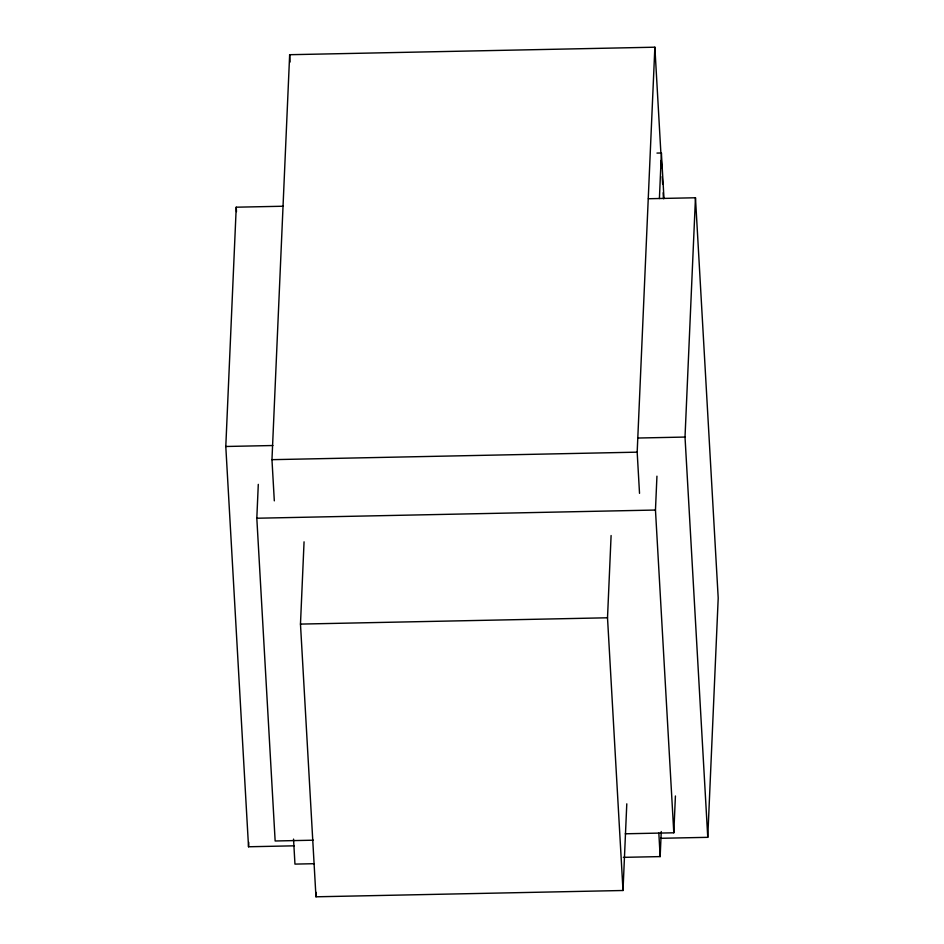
<?xml version="1.0" encoding="UTF-8"?>
<svg xmlns="http://www.w3.org/2000/svg" width="944" height="944" viewBox="0 0 944 944"><rect width="100%" height="100%" fill="white"/><g stroke="black" fill="none" stroke-linecap="round" stroke-linejoin="round"><path stroke-width="1.42" d="M294.162 845.824L248.532 846.768L225.793 446.488L236.236 207.196L283.33 206.229M313.396 840.195L275.152 840.986L256.815 518.232L258.29 484.366M248.532 846.768L248.732 842.355M274.315 500.851L271.966 459.669L289.655 54.705L654.865 47.2L660.883 153.081M626.792 803.828L623.005 890.499L315.969 896.8L300.475 624.09L304.062 541.832M315.969 896.8L316.169 892.399M623.005 890.499L607.511 617.789L611.098 535.531M639.525 493.346L637.176 452.164L654.865 47.2M659.408 198.547L661.39 152.999L656.977 153.081M625.258 833.788L673.804 832.797L655.466 510.043L656.941 476.177M623.347 857.353L660.163 856.597L661.26 831.558M660.67 838.296L707.764 837.328L685.014 437.06L695.468 197.768L648.363 198.736M673.804 832.797L675.42 795.981M707.764 837.328L718.207 598.048L695.468 197.768M225.793 446.488L272.887 445.521M637.92 438.028L685.014 437.06M271.966 459.669L637.176 452.164M256.815 518.232L655.466 510.043M300.475 624.09L607.511 617.789M314.104 863.701L294.953 864.102L293.537 839.098M661.39 152.999L663.986 198.559M661.296 160.445L661.72 167.796M662.216 176.611L662.641 183.974M663.136 192.788L663.467 198.677M658.829 833.068L660.163 856.597M289.655 54.705L290.068 62.056M236.236 207.196L236.484 211.609"/></g></svg>
